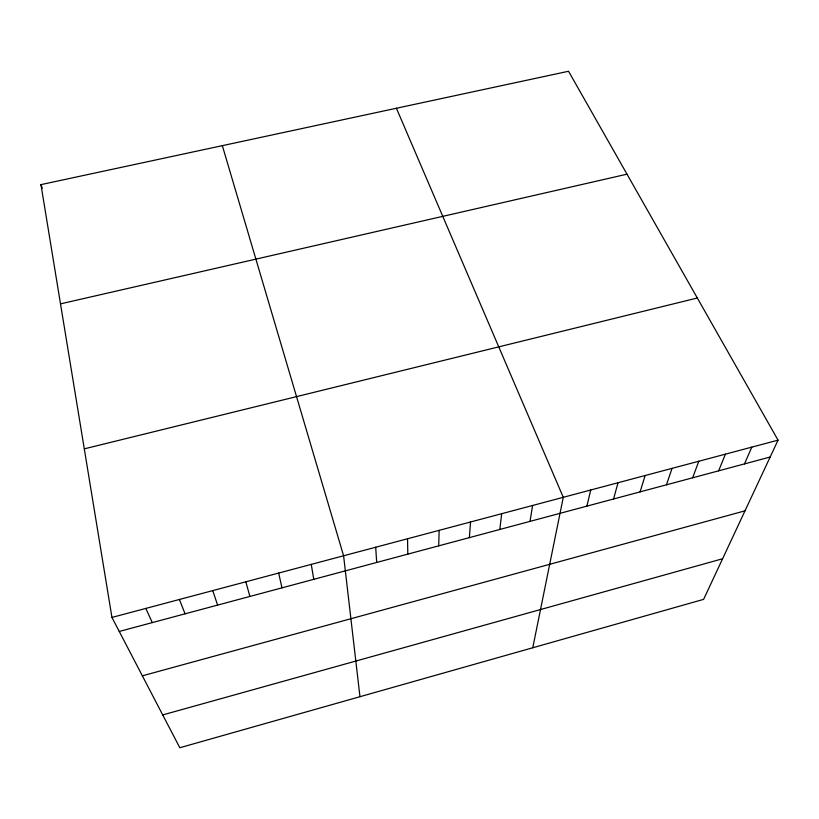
<?xml version="1.0" encoding="UTF-8"?>
<svg xmlns="http://www.w3.org/2000/svg" width="819" height="819" viewBox="0 0 819 819"><rect width="100%" height="100%" fill="white"/><g stroke="black" fill="none" stroke-linecap="round" stroke-linejoin="round"><path stroke-width="1.23" d="M438.697 545.853L439.148 530.343M469.359 537.633L470.526 521.99M499.805 529.473L501.678 513.708M530.026 521.375L532.585 505.477M532.77 647.757L563.277 497.307L396.406 108.251M586.885 506.142L590.745 489.997M613.574 498.986L618.028 482.739M640.089 491.881L645.137 475.522M666.441 484.817L672.071 468.355M692.618 477.805L698.822 461.23M718.632 470.833L725.409 454.156M744.481 463.912L751.811 447.133M778.05 440.151L703.613 599.365L179.811 747.737L111.947 617.434L40.95 184.623L568.55 71.263L778.05 440.151L111.947 617.434M162.715 714.926L722.593 558.763M142.363 675.829L745.003 510.831M119.246 631.459L770.157 457.022M84.296 448.853L697.327 298.003M60.504 303.859L627.006 174.181M145.802 608.415L152.283 622.604M179.412 599.477L185.063 613.82M40.95 184.623L42.26 188.155M212.745 590.601L217.598 605.098M222.338 145.649L343.591 555.773L359.961 696.713M245.833 581.797L249.897 596.447M278.675 573.054L281.951 587.858M311.251 564.383L313.769 579.33M375.686 547.235L376.689 562.469M407.534 538.759L407.811 554.125"/></g></svg>
